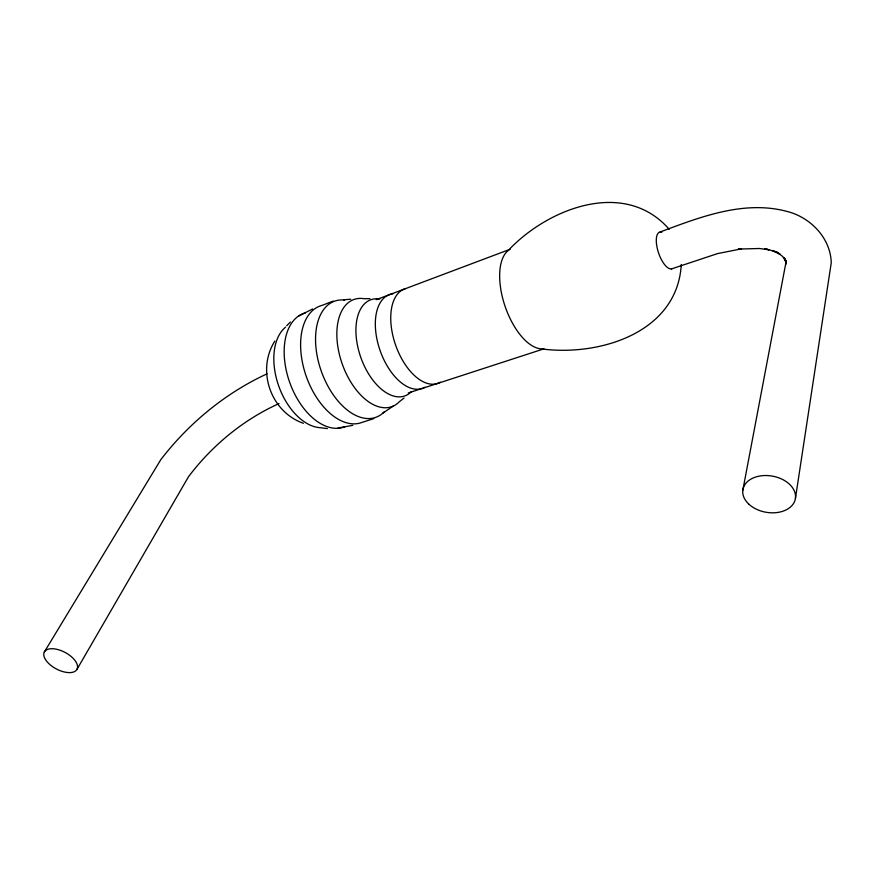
<?xml version="1.0" encoding="UTF-8"?>
<svg xmlns="http://www.w3.org/2000/svg" width="875" height="875" viewBox="0 0 875 875"><rect width="100%" height="100%" fill="white"/><g stroke="black" fill="none" stroke-linecap="round" stroke-linejoin="round"><path stroke-width="1.31" d="M795.43 498.411L831.25 262.795C830.627 237.956 810.294 217.12 786.8 211.378C743.728 199.894 699.847 217.175 659.947 232.05M742.798 490.372L786.319 260.498M274.859 341.064C256.222 370.344 270.637 411.863 303.406 423.292M76.956 669.397A18.484 9.352 27.9 0 0 56.448 649.217A18.484 9.352 27.9 0 0 48.584 663.37A18.484 9.352 27.9 0 0 76.956 669.397L188.497 476.733C212.078 445.517 243.283 419.672 279.016 403.583M44.297 652.072L160.814 459.637C188.792 423.248 225.323 393.105 267.061 373.822M286.694 325.752L290.445 322.033M509.906 248.719C549.839 207.627 625.177 178.905 669.2 229.283M404.086 398.016L399.481 401.614A56.831 32.517 70.6 0 1 341.939 363.147A56.831 32.517 70.6 0 1 364.109 298.703L369.95 298.648M393.181 406.142L382.747 413.186M299.108 315.853L312.583 308.973M333.211 301.098L321.858 305.452A61.863 36.586 70.5 0 0 306.02 375.67A61.863 36.586 70.5 0 0 362.206 422.319L373.734 418.655M376.206 299.677L510.245 249.211M671.409 268.942L717.609 253.586L741.595 248.828L738.402 249.091L759.478 248.5L768.863 249.791L764.816 248.653L776.092 251.825L772.997 250.95L780.106 254.286L776.267 251.694L782.064 255.97L785.083 259.459M408.253 392.984L543.966 348.83M352.8 425.348L337.914 428.017M343.678 299.753L350.777 299.217M327.37 428.619L320.359 427.7A54.655 33.337 70.3 0 1 278.534 385.47A54.655 33.337 70.3 0 1 285.523 327.184M785.094 259.306L783.595 257.403L786.177 262.489M786.275 262.369L785.006 258.956L786.198 264.009M681.275 264.502C677.436 333.288 598.106 357.066 539.864 348.677A52.675 25.156 71.1 0 1 504.142 303.439A52.675 25.156 71.1 0 1 509.152 249.845M344.783 426.803A60.32 36.291 70.4 0 1 289.395 381.533A60.32 36.291 70.4 0 1 305.386 312.878M424.998 387.209A49.7 27.442 70.7 0 1 379.892 349.978A49.7 27.442 70.7 0 1 392.984 293.803M440.355 382.211A50.072 27.18 70.7 0 1 396.145 346.577A50.072 27.18 70.7 0 1 405.803 288.531M671.967 268.756A19.316 7.623 71.4 0 1 657.77 250.348A19.316 7.623 71.4 0 1 661.85 232.203M411.545 391.519A51.002 28.722 70.6 0 1 360.555 356.716A51.002 28.722 70.6 0 1 379.805 299.064M384.311 411.753A61.633 35.919 70.5 0 1 321.333 371.328A61.633 35.919 70.5 0 1 344.684 300.103M748.672 504.011A26.633 18.353 10 0 0 793.844 502.983A26.633 18.353 10 0 0 764.903 475.53A26.633 18.353 10 0 0 748.672 504.011"/></g></svg>
